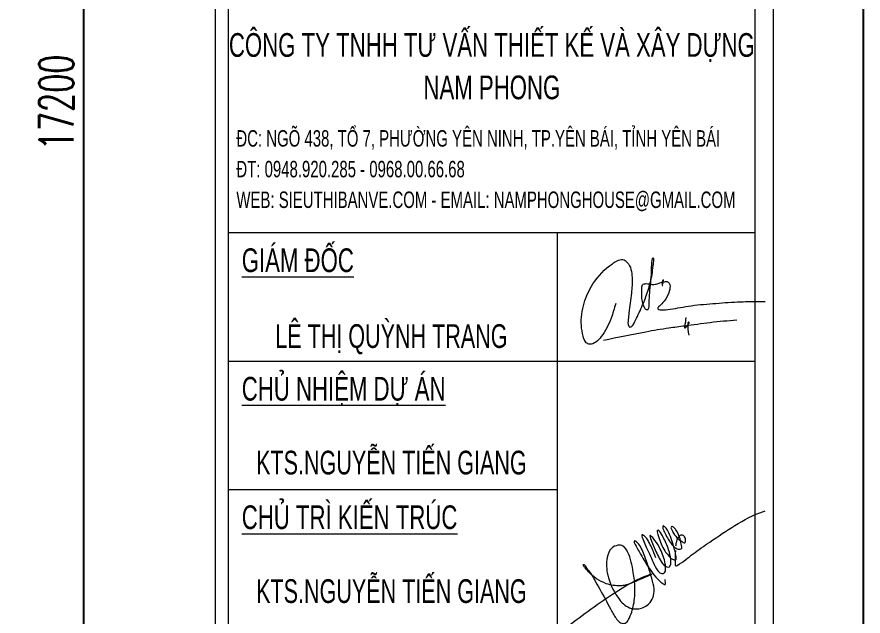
# Model space of a CAD drawing. Header units: millimetres. Extents: x 1832547 to 2001569, y -558009 to -417808.
# Drawn here: x 1922883 to 1931286, y -442680 to -436731 of the extents above; entities that cross this region are included whole.
import ezdxf
from ezdxf.enums import TextEntityAlignment as Align

# ---------------------------------------------------------------- set-up
doc = ezdxf.new("R2010")
doc.units = ezdxf.units.MM
doc.header["$MEASUREMENT"] = 0
doc.layers.get('0').update_dxf_attribs({"linetype": 'CONTINUOUS'})
doc.layers.get('DEFPOINTS').update_dxf_attribs({"linetype": 'CONTINUOUS'})
doc.layers.add('CA.dim 08', color=8, linetype='CONTINUOUS', lineweight=13)
doc.layers.add('CA.thay 145', color=145, linetype='CONTINUOUS', lineweight=18)
doc.styles.add('VH01-VNAVANTH', font='Vhavan.ttf', dxfattribs={"width": 0.8})
doc.styles.add('VH02-VNARIALH', font='Vharial.ttf', dxfattribs={"width": 0.8})
doc.styles.add('vietphuong-remark', font='romans.shx', dxfattribs={"width": 0.65})
doc.dimstyles.new('AD-200', dxfattribs={"dimscale": 200, "dimtxt": 1.7, "dimasz": 1.5, "dimexe": 0.01, "dimexo": 0, "dimgap": 0.5, "dimtad": 1, "dimdec": 0, "dimdsep": 46, "dimtxsty": 'vietphuong-remark', "dimblk": 'SMALL', "dimcen": 0, "dimdle": 0.01, "dimclrd": 88, "dimclre": 88, "dimclrt": 2, "dimadec": 0, "dimazin": 0, "dimtfac": 1, "dimtdec": 0, "dimtix": 1, "dimtmove": 2, "dimatfit": 3, "dimldrblk": 'DOTBLANK', "dimfxl": 0.01, "dimtolj": 1, "dimtzin": 0, "dimarcsym": 0})

# ---------------------------------------------------------------- blocks, each defined once
blk = doc.blocks.new('A$C2d76a15f')
at = {"color": 4, "linetype": 'Continuous', "lineweight": 18}
blk.add_line((27498.47177620605, 452.5398463322053), (27498.47177620605, 19312.80984569415), dxfattribs=at)
at = {"linetype": 'Continuous', "lineweight": 18, "ltscale": 100}
for p, q in [((24676.75177632621, 545.7098463290749), (24676.75177632621, 19219.63984569728)), ((24743.30177632347, 545.7098463290749), (24743.30177632347, 19219.63984569728))]:
    blk.add_line(p, q, dxfattribs=at)
for p, q in [((27405.30177621031, 545.7098463290749), (27405.30177621031, 19219.63984569728)), ((24743.30177632347, 9041.48416849156), (27405.30177621031, 9041.48416849156)), ((26405.40177626116, 5144.28509870905), (26405.40177626116, 9041.48416849156)), ((24743.30177632347, 8391.950990194484), (27405.30177621031, 8391.950990194484)), ((24743.30177632347, 7742.417811897409), (26405.40177626116, 7742.417811897409))]:
    blk.add_line(p, q)
for points, knots in [([(26700.51062064274, 8682.286615743666), (26693.27915075907, 8657.577034529339), (26676.19068431454, 8599.18657501941), (26642.87168603581, 8530.9861963929), (26603.43756642931, 8488.231603946424), (26573.7083052872, 8472.472891910415), (26544.24466995902, 8486.561809165338), (26533.41348718679, 8524.729181041901), (26521.55957998761, 8590.841314240457), (26535.48638708565, 8684.536757357288), (26585.68955796731, 8794.936207564759), (26651.77927416484, 8864.75663179086), (26706.96060644393, 8899.427570870177), (26736.05195436937, 8910.659230527071), (26776.20156440751, 8879.613074744268), (26785.69947273348, 8813.520856459074), (26780.66819504646, 8728.357880329822), (26768.09504733195, 8657.605917526544), (26764.21638708938, 8602.415429204244), (26760.03177246324, 8576.594729033804), (26772.52559759127, 8560.77127225972), (26790.80063075612, 8575.10113948607), (26806.5156739733, 8612.676666178359), (26836.97996750836, 8672.283911502871), (26864.76752394671, 8748.973206990311), (26883.46125731133, 8815.412509105136), (26889.16695294109, 8870.123637538076), (26892.83962689027, 8896.839007093378), (26893.19427611, 8910.643603303452), (26890.9534157395, 8913.463513712508), (26885.23694312172, 8912.999861334376), (26880.1972926035, 8887.347355517293), (26881.13270681155, 8838.360354773362), (26874.25934882013, 8774.548257810418), (26869.31751166719, 8717.346536018507), (26867.09536521266, 8685.848526290178), (26869.09821702458, 8660.501737010509), (26860.91819522913, 8650.055314913003), (26852.38053319282, 8650.937668073846), (26836.8924605352, 8677.274734824867), (26831.43068128797, 8714.208965242507), (26831.70708521312, 8751.509174324627), (26832.16271116221, 8779.762754279172), (26859.15732537746, 8786.050511442721), (26877.20829654924, 8779.230475503737), (26897.8793353371, 8779.251153838182), (26911.46210377137, 8783.225040126666), (26921.39720706333, 8786.048796931917), (26924.28930128593, 8786.874879099234)], [0, 0, 0, 0, 77.43020105704774, 182.9729520889485, 221.5634988640115, 254.0738561070203, 273.4732248776299, 310.8004381771628, 364.6855357734058, 478.5188780409183, 585.2329443268654, 727.2494540797413, 754.5423705852128, 784.6359587338903, 811.3547450131508, 892.0545099003298, 970.7462896731199, 1071.05830362412, 1104.9077764637, 1138.757441714586, 1145.567641414259, 1156.896483759381, 1193.092917529237, 1277.403519722404, 1351.295607281997, 1439.376213452659, 1483.221512953663, 1515.59048070294, 1521.284299969485, 1523.562516171777, 1525.174405793486, 1537.064812683308, 1585.484469452166, 1691.273535403958, 1719.559231162268, 1758.050135403835, 1787.620208220077, 1791.037532523577, 1795.06659578667, 1810.454598944566, 1874.219404269593, 1906.277739862191, 1927.618488263861, 1947.515433056496, 1976.002611393272, 1986.47747103342, 2008.762481164087, 2017.886037774015, 2017.886037774015, 2017.886037774015, 2017.886037774015]), ([(26946.42877981481, 8793.33724655658), (26950.7161364541, 8794.444527585256), (26960.04003317171, 8795.832446321698), (26977.16460016572, 8782.638627975954), (26973.69567239182, 8747.373395205608), (26959.94874229806, 8712.46411283427), (26936.47971109078, 8683.587674688515), (26921.41978469242, 8669.904067730391), (26912.40685729553, 8661.60876001217), (26914.36799269987, 8653.05688687376), (26940.38283298824, 8648.920782238753), (26993.23361924091, 8655.79203158963), (27088.5712333847, 8675.097918326646), (27207.01851407185, 8683.399916109483), (27306.18313875419, 8691.89541093824), (27389.23646081636, 8692.634968541974), (27430.56999131969, 8693.374946851049), (27456.17836230743, 8693.833403673654)], [2040.630842238986, 2040.630842238986, 2040.630842238986, 2040.630842238986, 2053.459691492825, 2068.443977813841, 2097.532026951467, 2148.525748159222, 2183.494153064269, 2205.71460663128, 2212.642823352846, 2216.748553037186, 2229.020190561912, 2279.839603953838, 2387.663464538568, 2513.136944849686, 2638.287081472929, 2685.469737396556, 2762.306538694573, 2762.306538694573, 2762.306538694573, 2762.306538694573])]:
    blk.add_open_spline(points, degree=3, knots=knots)
for points in [[(26924.28930128593, 8786.874879099238), (26934.83314562554, 8791.358022729473), (26938.76397128665, 8794.313837132388), (26942.42240419486, 8798.90708174261), (26942.85044994936, 8800.38498894406), (26942.85044994936, 8801.55177474198), (26942.53914394611, 8802.057338969273), (26941.48833934261, 8802.212931884904), (26939.28129725339, 8800.986163890528), (26937.03548875623, 8797.37853436239), (26935.27484772829, 8790.940951858449), (26934.55987181797, 8781.343315318416), (26935.69364240815, 8774.949896109654), (26936.0175768625, 8774.059698463607), (26936.50347854404, 8773.655092455272), (26936.91654636819, 8774.521709560067), (26937.06500408956, 8775.687851080904), (26937.765148912, 8781.242936948824), (26938.57043293177, 8784.969306743413), (26941.4877519728, 8790.124167687172), (26946.42877981481, 8793.33724655658)], [(26639.1943852695, 8497.623268185169), (26852.63870324718, 8540.607888920218), (26969.50532635388, 8560.072466023412), (27049.85135000344, 8570.615867209039), (27177.26904398418, 8587.647589617802), (27311.99068164542, 8600.624038780967)], [(27055.53239087824, 8612.78947195159), (27047.8051004018, 8564.427907962163), (27047.60069570527, 8560.75185620779), (27048.21390979477, 8559.730741458377), (27051.48350388381, 8560.139341984628), (27061.29272667836, 8569.32937472903), (27069.46715242834, 8581.582751721537), (27071.51075886579, 8586.688325468422), (27070.28477121429, 8588.526447987184), (27067.4235459908, 8587.096925994672), (27065.37993955335, 8581.174344478437), (27069.70283456763, 8523.722868403347)], [(27002.62057105113, 7434.156458246023), (27000.51661236491, 7373.393114480668), (27000.94128074293, 7363.751456386406), (27001.78286421745, 7359.966895485648), (27004.72840637818, 7357.023348118384), (27011.88186591143, 7359.125881952154), (27091.83211977794, 7417.576322530491), (27175.9673835941, 7477.408969392343), (27303.04613582163, 7560.669309208981), (27447.79814101367, 7632.155459556596), (27456.21397575868, 7634.678500157113)], [(26903.66614295069, 7397.699936401212), (26882.96850821514, 7447.823583723277), (26866.79463418376, 7479.486968357029), (26854.19255601255, 7498.713613933307), (26841.12598578964, 7510.057709792582), (26832.72636245159, 7513.029399182828), (26832.30960711247, 7507.442494744146), (26837.05729259951, 7493.504784625751), (26851.47679292438, 7459.244813242001), (26890.24944157959, 7375.493251603681), (26914.14822723965, 7331.498842510349), (26933.8542496685, 7317.672063567077), (26946.01315731245, 7321.023979520829), (26952.72168420893, 7341.554744998122), (26951.04450843208, 7367.951344066161), (26925.4687232061, 7441.694422807785), (26899.05417388074, 7485.688831901116), (26883.54091468306, 7503.705525114896), (26876.41318194784, 7509.571513332143), (26874.73618238192, 7510.409511648901), (26873.47821244382, 7508.733515015403), (26873.8975944935, 7504.124562929886), (26899.89276176916, 7437.504431224033), (26935.9506312841, 7370.884299518164), (26958.17224116732, 7351.610570172636), (26971.58911874935, 7352.448568489393), (26979.13605732337, 7370.465339016415), (26979.13605732337, 7390.99602718045), (26967.81556135692, 7437.923469039026), (26940.56260035406, 7501.610567979633), (26921.69516581363, 7532.197158631439), (26914.5674330784, 7537.225148531948), (26911.21325773561, 7536.387150215191), (26910.37466984718, 7529.683240994429), (26916.66381469399, 7504.543523431636), (26948.52892097775, 7432.895479138517), (26966.55776762972, 7409.85079602423), (26987.94096583545, 7390.158106176952), (27002.19643130594, 7386.806112909942), (27004.71201876028, 7411.526792657727), (26995.90728645914, 7446.72233539505), (26968.65414924534, 7524.65525109392), (26955.65665371298, 7546.862013204713), (26945.17474563495, 7556.498877877477), (26939.72401246564, 7559.012795514487), (26938.46621873847, 7552.727924108716), (26946.85174520087, 7527.169246044175), (26979.97464521179, 7470.185979011087), (27001.77704925623, 7448.817292530295), (27021.48307168511, 7440.437386676036), (27031.12656808565, 7442.532343811281), (27031.96515597407, 7466.834063057335), (27023.16024746196, 7501.191607477884), (27007.64698826433, 7534.292193079946), (26994.649316521, 7550.213929158463), (26983.32882055455, 7555.241841745728), (26979.97464521179, 7552.727924108716), (26980.81323310021, 7545.604977072964), (26993.39152279383, 7521.30333514017), (27016.03251472673, 7492.811701623627), (27037.83491877121, 7477.727886548588), (27046.63982728329, 7473.53797227808), (27051.25179635324, 7474.375970594838), (27053.76756001855, 7483.59379745261), (27048.73620889891, 7502.867604111381), (27038.67350665963, 7512.085430969155), (27030.28798019719, 7511.247432652397), (27017.70969050358, 7501.610567979633), (27005.55060664871, 7473.956932779845), (27003.45422503311, 7457.197198384554)], [(26469.56607406109, 7061.230584942889), (26716.46967874416, 7234.478522398442), (26863.89075112385, 7310.196877364315), (26877.65018278347, 7315.159228315573), (26880.13880996321, 7315.780981472079), (26882.21263657782, 7315.366505138822), (26872.67292842404, 7309.149128200308), (26835.55109722167, 7293.191286834035), (26801.53991783578, 7278.476951780754), (26748.65689863583, 7258.788668788728), (26724.52058062155, 7256.063763292474), (26652.9229017707, 7266.87934577474), (26603.80339593931, 7291.838459585528), (26569.25336348284, 7319.709499644332), (26545.94241753612, 7347.164594418127), (26538.03336546967, 7357.980176900393), (26536.36834824803, 7362.971984199901), (26536.36834824803, 7363.388006798157), (26537.20076875336, 7364.219974681406), (26545.94241753612, 7356.73226373215), (26564.25813560696, 7332.189095206357), (26598.39195781077, 7276.863037687001), (26654.93857877336, 7175.249073513092), (26680.00458573474, 7126.820517592507), (26711.33876844046, 7080.865831045436), (26730.55615791816, 7066.671272971907), (26748.52015894229, 7067.088764521901), (26764.81315157269, 7085.458160782182), (26791.13272319854, 7161.858341299814), (26797.39913683342, 7246.190783954204), (26789.45607605453, 7323.536892085594), (26760.63007994345, 7427.491205650262), (26736.81728522466, 7457.132796447313), (26711.33330590115, 7460.890220397318), (26679.58291294278, 7445.443187673793), (26657.44112661776, 7398.684597953214), (26659.94772731392, 7310.594808662061), (26710.49771359879, 7198.708232960618), (26761.04787609466, 7149.444693940048), (26801.15366344381, 7139.424974053274), (26858.80583187686, 7157.376956076805), (26885.12522729181, 7188.688513073863), (26894.73401013613, 7227.097349107675), (26886.37861574534, 7279.700743215015), (26851.2566025606, 7394.34802044746), (26820.23008416531, 7461.806150470071), (26804.71682496763, 7478.984922680354), (26795.91191645552, 7482.755876449095), (26794.23491688961, 7481.079879815599), (26795.49271061677, 7472.281013459591), (26826.10002317336, 7415.716706928235), (26873.8975944935, 7338.202751731113), (26903.60298611452, 7300.443397741736), (26925.98138473455, 7277.764852149292), (26941.51741414856, 7265.582080184173), (26950.62530259334, 7263.202791484226), (26952.19782960429, 7274.061857283579), (26949.63615723989, 7288.204401013709)]]:
    blk.add_spline(points, degree=3)
at = {"layer": 'DEFPOINTS', "ltscale": 600}
blk.add_line((27950.99969050125, 19765.34984567884), (27950.99969050125, -0.0001536530908197165), dxfattribs=at)
at = {"color": 140, "linetype": 'Continuous', "lineweight": 18, "style": 'VH01-VNAVANTH'}
for s, height, width, p in [('c«ng ty tnhh t\xad vÊn thiÕt kÕ vµ x©y dùng', 119.7899999959554, 0.7, (26074.30177626689, 9929.863683867152)), ('nam phong', 119.7899999959554, 0.7, (26074.30177626689, 9715.61743369454)), ('lª thÞ quúnh trang', 119.7899999959482, 0.6800000000164605, (25566.45759326709, 8458.500990192231)), ('kts.nguyÔn tiÕn giang', 119.7899999959518, 0.6800000000164399, (25566.45759326709, 7818.950311894805)), ('kts.nguyÔn tiÕn giang', 119.7899999959518, 0.6800000000164399, (25566.45759326709, 7169.417133597701))]:
    blk.add_text(s, height=height, dxfattribs=dict(at, width=width)).set_placement(p, align=Align.CENTER)
at = {"color": 8, "linetype": 'Continuous', "lineweight": 18, "style": 'VH02-VNARIALH', "width": 0.65}
for s, p in [('®c: ngâ 438, tæ 7, ph\xadêng yªn ninh, tp.yªn b¸i, tØnh yªn b¸i', (24782.78872893215, 9475.982923332223)), ('®t: 0948.920.285 - 0968.00.66.68', (24782.78872893215, 9320.921423337422)), ('web: sieuthibanve.com - email: namphonghouse@gmail.com', (24782.78872893215, 9165.859923342636))]:
    blk.add_text(s, height=83.18749999718784, dxfattribs=at).set_placement(p)
at = {"color": 140, "linetype": 'Continuous', "lineweight": 18, "style": 'VH01-VNAVANTH', "width": 0.7}
for s, p in [('%%ugi¸m ®èc', (24809.85177632049, 8841.834168498302)), ('%%Uchñ nhiÖm dù ¸n', (24809.85177632049, 8192.300990201213)), ('%%Uchñ tr× kiÕn tróc', (24809.85177632049, 7542.767811904137))]:
    blk.add_text(s, height=119.7899999959554, dxfattribs=at).set_placement(p)
blk = doc.blocks.new('_Small')
at = {"color": 0, "linetype": 'ByBlock', "lineweight": -2}
blk.add_circle((0, 0), 0.25, dxfattribs=at)
blk = doc.blocks.new('*D58')
at = {"layer": 'CA.dim 08', "color": 88, "linetype": 'Continuous', "lineweight": -2, "transparency": 16777216}
for p, q in [((1921075.654617183, -428979.9601671934), (1923546.674342933, -428979.9601671934)), ((1923544.674342933, -428977.9601671934), (1923544.674342933, -446181.9601671933)), ((1921075.654617183, -446179.9601671933), (1923546.674342933, -446179.9601671933))]:
    blk.add_line(p, q, dxfattribs=at)
at = {"layer": 'DEFPOINTS', "color": 0, "transparency": 16777216}
for p in [(1921075.654617183, -428979.9601671934), (1921075.654617183, -446179.9601671933), (1923544.674342933, -446179.9601671933)]:
    blk.add_point(p, dxfattribs=at)
at = {"layer": 'CA.dim 08', "color": 88, "lineweight": -2, "transparency": 16777216, "xscale": 300, "yscale": 300, "zscale": 300}
for p, rotation in [((1923544.674342933, -428979.9601671934), 90), ((1923544.674342933, -446179.9601671933), 270)]:
    blk.add_blockref('_Small', p, dxfattribs=dict(at, rotation=rotation))
at = {"layer": 'CA.dim 08', "color": 2, "transparency": 16777216, "insert": (1923274.674342933, -437579.9601671938), "char_height": 340, "attachment_point": 5, "rotation": 90, "style": 'vietphuong-remark'}
blk.add_mtext('\\A1;17200', dxfattribs=at)
blk = doc.blocks.new('_DotBlank')
at = {"color": 0, "linetype": 'ByBlock', "lineweight": -2}
blk.add_line((-0.5, 0), (-1, 0), dxfattribs=at)
blk.add_circle((0, 0), 0.5, dxfattribs=at)

msp = doc.modelspace()

# ---------------------------------------------------------------- block references
at = {"layer": 'CA.thay 145', "xscale": 1.964289491847008, "yscale": 1.964289491847008, "zscale": 1.964289491847008}
msp.add_blockref('A$C2d76a15f', (1876382.19237113, -456632.5852959944), dxfattribs=at)

# ---------------------------------------------------------------- dimensions: what is measured, and where the dimension line sits
at = {"layer": 'CA.dim 08'}
dim = msp.add_linear_dim(base=(1923544.674342933, -446179.9601671933), p1=(1921075.654617182, -428979.9601671932), p2=(1921075.654617182, -446179.960167193), angle=90, dimstyle='AD-200', dxfattribs=at)
dim.commit()
dim.dimension.update_dxf_attribs({"geometry": '*D58', "text_midpoint": (1923274.674342933, -437579.9601671938)})

doc.saveas('drawing.dxf')
